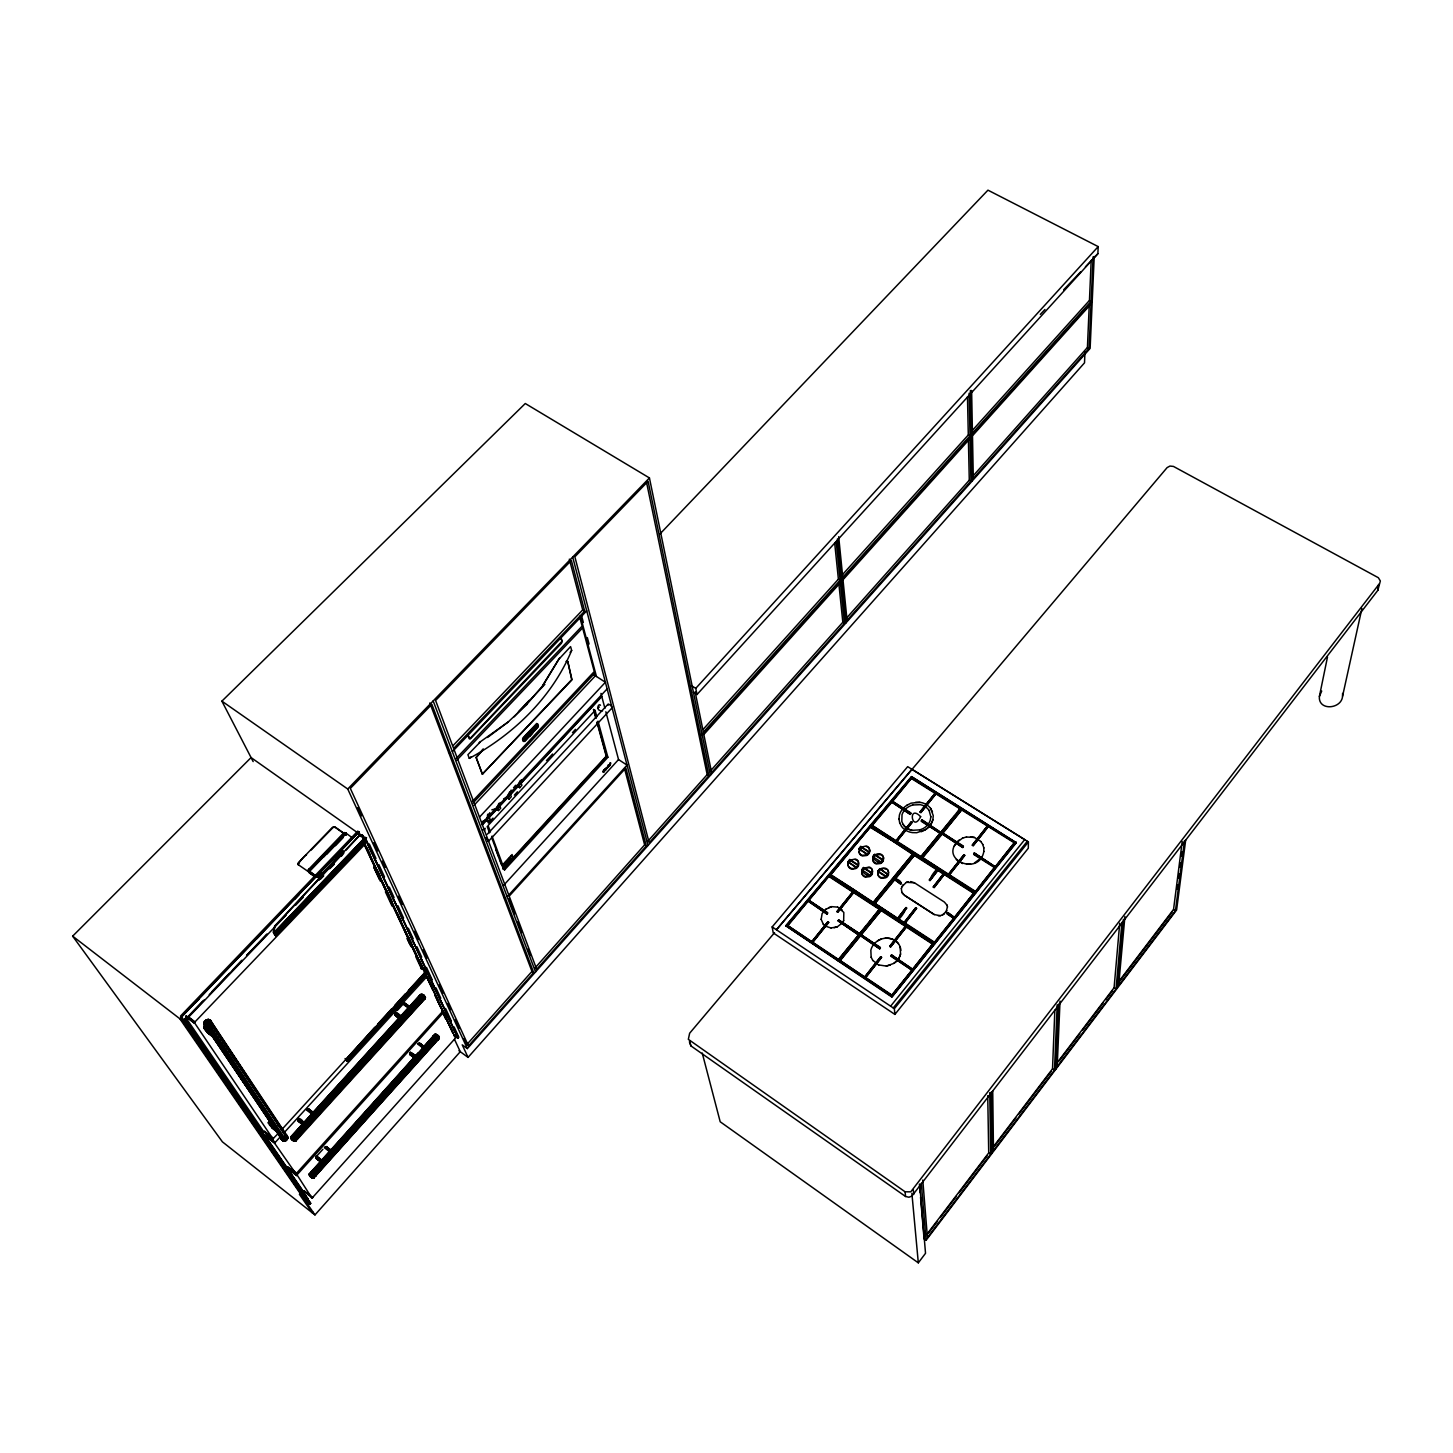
<?xml version="1.0" encoding="UTF-8"?>
<svg xmlns="http://www.w3.org/2000/svg" width="1453" height="1453" viewBox="0 0 1453 1453"><rect width="100%" height="100%" fill="white"/><g stroke="black" fill="none" stroke-linecap="round" stroke-linejoin="round"><path stroke-width="1.5" d="M268.333 1122.987C272.31 1124.676 274.399 1126.82 273.709 1127.237A2.434 1.035 -50.6 0 0 273.8 1127.564L273.527 1126.42M345.941 1059.764L347.521 1061.344L345.124 1058.51L345.996 1059.328L374.801 1027.289M505.553 864.208L507.115 862.174M1327.497 656.974L1319.397 696.423C1318.034 711.225 1341.664 709.209 1342.572 696.187L1361.915 608.462M505.462 864.063L505.372 864.263M505.862 865.116L505.971 864.644M505.753 863.99L506.752 862.755M507.624 863.191L508.931 861.756M947.483 906.817L945.849 912.575M207.561 1021.659C210.649 1017.954 208.742 1027.38 205.2 1023.511C203.82 1019.116 210.703 1019.516 211.829 1022.821L210.794 1025.782L211.466 1021.877M418.755 997.376L419.227 996.104L418.864 997.575M433.575 1038.296L433.539 1036.261L435.846 1037.86M507.733 862.973L508.514 861.865M508.532 858.941L508.532 859.867M509.731 859.304L508.786 860.685L511.056 856.198L510.475 858.087M509.149 861.52L508.713 861.847M995.378 866.914L974.345 853.002L995.378 866.914L1014.63 842.413L961.959 809.484L922.346 857.488L946.412 873.453M205.345 1026.199C203.039 1024.111 205.708 1017.645 208.288 1020.569M505.698 865.025L504.137 866.823L503.791 865.28M1016.283 842.758L911.431 776.61L785.764 925.706L891.87 997.03L1016.283 842.758L911.431 776.61M609.079 765.549L610.75 762.934L608.916 766.494L609.061 765.422M901.332 888.419L901.841 892.324L904.384 895.23L934.297 914.573L940.382 915.735L944.305 913.919M1028.397 841.923L1028.306 848.225L894.903 1014.412L773.25 932.917L772.161 926.923L907.689 766.657L1028.397 841.923L894.358 1008.673L894.903 1014.412M365.139 842.504L276.052 935.877L273.2 932.354L274.635 926.088L358.364 836.31C362.469 830.498 364.63 842.976 364.303 841.923L362.996 837.891M364.176 841.378L364.394 839.035L364.776 842.504M285.188 1140.042L284.552 1141.023L207.616 1026.181C210.612 1018.807 203.638 1020.841 206.508 1026.181L283.553 1141.023L286.259 1140.514L208.415 1023.148M424.567 972.929L423.985 973.91M316.046 1158.35C334.117 1168.593 303.859 1148.088 321.839 1160.239A2.397 0.963 -51.1 0 1 322.166 1159.803M821.163 919.386L822.089 913.701L825.922 909.088M437.19 1036.933L437.662 1035.19L435.101 1034.282L309.634 1173.915L309.852 1176.24L309.543 1173.606L314.229 1177.765L310.942 1177.239L309.543 1173.606L418.01 1052.971M209.486 1021.368C206.508 1019.933 206.489 1019.552 206.653 1021.168C202.276 1017.899 205.145 1028.869 206.417 1026.399M609.406 764.587L609.715 765.622L610.115 763.079M992.871 1147.398L1052.517 1068.827L1054.842 1010.235M284.933 1140.096C280.011 1140.787 289.22 1140.369 287.603 1136.591L210.848 1020.95L209.305 1019.661L207.979 1020.587M291.272 1136.5L290.8 1138.189L291.399 1136.537L296.049 1140.75L294.033 1141.204L291.563 1138.389L292.325 1140.024L296.031 1140.805L425.021 998.756L424.04 995.432L420.317 994.651L291.163 1136.573L292.325 1140.024M400.265 1018.535C395.071 1016.937 390.948 1009.472 399.847 1017.154L401.173 1015.901L395.888 1012.014M992.726 1091.003L993.471 1150.522L1054.478 1070.116L1057.185 1004.804M1084.955 352.171L1084.519 362.832L468.048 1057.403L458.966 1050.737M1055.786 1069.281L1058.565 1004.114M973.165 475.839L1087.425 347.485L1089.241 305.33M1093.092 256.872L1091.13 301.298L972.438 433.176L970.749 432.231L1089.459 300.426L1091.185 260.432M1060.036 1001.099L1057.185 1066.556L1116.031 988.966L1121.952 922.292M1089.06 348.357L1091.021 303.986L972.493 435.773L973.31 478.455L1089.06 348.357L1087.425 347.485M1094.218 256.436L1090.131 348.375L467.357 1048.594L462.217 1044.834L468.048 1057.403M693.426 692.246L697.004 694.516L1097.869 253.712L1098.196 246.61L987.949 190.161L659.771 534.141M207.161 1020.533L207.543 1019.497M343.09 853.329L274.962 926.36L273.709 932.917L363.214 839.598L363.849 840.542M394.726 1014.394C396.978 1019.643 405.914 1018.008 395.434 1012.596M281.228 1138.062C283.971 1140.423 283.934 1141.767 280.792 1138.171L283.063 1140.968L204.728 1024.874L205.036 1020.805L205.727 1026.526L210.358 1026.163M295.922 1140.46C294.45 1142.512 290.491 1139.206 292.798 1137.445L422.006 995.414L423.64 995.087L421.334 994.96L291.653 1137.336M184.477 1019.461L310.561 1203.338L184.767 1018.989L307.818 1198.453L307.001 1199.615L307.673 1198.87M273.709 1127.328L268.424 1123.387L268.642 1121.861M363.341 836.746L363.323 837.891L363.359 836.401M604.575 770.689L603.74 770.017L603.231 772.142M606.282 768.637C606.446 768.564 608.189 766.657 606.119 769.291C604.902 768.964 608.48 767.638 606.264 767.874M436.917 1034.645L439.242 1037.024L438.915 1038.423L314.139 1177.439C312.558 1179.182 308.871 1176.167 311.124 1174.551L436.063 1035.517L437.753 1035.299M364.194 839.78L364.431 838.69M603.504 772.397L603.794 769.963M298.174 864.317C297.393 864.771 304.077 855.69 306.547 854.745M509.04 858.886L509.712 857.76L508.841 859.522M314.611 1174.623C317.026 1178.601 314.157 1171.409 311.796 1171.863M606.01 768.873L605.302 769.654L606.264 768.637M285.406 1136.646L286.859 1135.737L285.442 1134.284L287.73 1137.99L285.06 1139.969M609.007 764.968L608.226 767.22L609.025 764.914M608.226 767.22L608.97 765.023M286.241 1139.279L286.55 1138.335M285.896 1139.679L286.622 1136.5L286.332 1139.043L281.737 1139.715L276.615 1129.78M286.223 1140.442L281.137 1139.043L283.535 1140.296L285.95 1139.388L286.604 1135.029M284.279 1139.461L285.514 1139.715L283.989 1139.788L287.222 1137.209L285.351 1134.484M281.174 1137.971L280.919 1136.755M297.084 1137.354C299.954 1142.149 291.526 1131.869 294.923 1135.392L307.382 1121.698L310.161 1124.622L308.744 1123.823M524.279 739.087L537.356 725.029M608.734 765.204L609.661 765.513M608.571 765.531L608.771 765.295M537.737 726.663L536.775 723.431L523.389 737.434C521.863 738.269 522.68 742.755 524.46 740.758M437.934 1038.459C440.622 1039.93 438.461 1033.519 437.153 1036.407L311.632 1177.402L313.358 1177.82L439.115 1036.879M604.72 769.6L605.556 770.163M604.521 769.818L604.176 771.579L605.429 768.546M607.645 767.874L606.918 767.184M423.64 998.32C427.091 998.411 424.966 996.05 423.114 996.322L292.652 1139.751L294.886 1141.277L290.727 1137.79L291.508 1139.225M689.412 1041.874L690.92 1045.906L905.564 1196.491L908.96 1197.236L911.903 1196.073L1377.862 590.299L1378.17 585.359M561.875 641.427L469.9 738.669L468.066 735.109M606.119 769.291L605.556 769.055M180.808 1018.299L304.167 1197.762L310.615 1203.138L304.712 1198.943L180.771 1018.408L188.163 1024.311L187.183 1025.618L185.911 1024.765M218.876 1035.135L218.023 1032.829M286.604 1136.918L286.786 1139.951L287.44 1138.934L210.83 1023.911L208.76 1022.676M1056.603 1063.469L1114.088 987.731L1119.718 923.218M212.756 1035.154L212.864 1036.443M900.152 946.793L900.551 954.112A16.655 15.039 -5.5 0 1 893.904 963.357L886.366 966.082L878.647 964.919M1117.248 988.24L1123.423 919.368M219.312 1035.48L211.448 1022.44L211.484 1024.656M1124.913 916.48L1118.647 985.534L1175.477 910.613L1184.504 840.579M283.081 1140.914L204.219 1024.419L204.165 1022.222L205.454 1021.913M204.982 1023.856L205.073 1022.839C205.672 1020.86 203.638 1026.327 206.617 1026.98L209.886 1026.508L211.23 1024.274L209.468 1026.762M205.436 1025.11C205.454 1020.496 203.965 1028.433 208.179 1026.054C213.01 1025.146 210.994 1018.063 206.871 1021.513M284.443 1140.096L283.553 1141.023L284.552 1141.023M294.287 1141.313L424.948 998.429C425.693 999.046 423.804 993.416 420.662 995.559M610.333 762.807L609.552 765.041M211.829 1022.821L210.703 1025.891M607.899 767.002L608.589 764.859M296.684 1138.825C297.556 1138.516 296.176 1140.133 297.302 1137.608M209.305 1019.661L287.767 1137.499L286.477 1138.825M314.92 1175.295C317.517 1178.038 312.159 1173.661 311.977 1171.736M394.925 1013.54L399.521 1017.5M898.989 819.092L899.425 814.988A18.78 16.419 -3.4 0 1 907.072 805.162M407.131 1009.944L419.754 996.685L419.063 996.086M433.157 1037.787L433.212 1036.152L433.357 1038.023M207.725 1020.533L208.288 1019.461L209.395 1020.569M425.911 973.946C426.092 975.69 425.293 963.684 420.898 968.552M424.748 971.439L424.785 968.098M425.62 973.31L425.929 970.931M425.656 972.892L425.856 970.422L423.622 969.787M284.752 1141.132L285.442 1139.951M274.435 934.388L276.052 935.823M287.494 1138.68L287.603 1136.591M282.118 1138.135L282.427 1140.06L283.898 1140.369M284.715 1139.297L283.535 1140.296L282.5 1138.262M352.371 838.417L351.826 837.219L351.735 839.053M1118.065 982.5L1173.552 909.415L1182.197 841.523M1177.202 889.073L1177.765 884.677M1178.619 878.102L1179.182 873.725M1180.018 867.15L1180.581 862.755M1181.416 856.18L1181.979 851.803M1185.702 839.87L1176.603 909.996L926.051 1240.335L924.072 1238.937L920.548 1197.218M489.788 812.681L487.663 817.567M364.394 840.179C366.519 837.927 360.689 836.165 363.704 837.636M205.309 1023.384L204.419 1024.855M331.447 1156.642L315.192 1175.441L313.067 1173.243M206.653 1021.168L208.851 1020.533C213.736 1019.207 208.342 1026.436 204.873 1023.838M209.087 1019.643C213.754 1020.551 205.454 1020.169 210.267 1021.223C214.281 1023.729 203.583 1028.797 206.326 1023.747M204.328 1022.095L203.983 1023.239M297.084 912.538L275.18 935.478L274.69 934.025L275.416 934.642L363.995 840.742M346.177 834.712L343.762 832.823L308.417 869.62L308.944 872.599L314.193 876.322M265.463 1136.192L266.026 1135.047L275.325 1142.312L281.446 1135.628M930.846 816.731L930.265 820.273A16.146 14.112 -3.5 0 1 923.182 828.555L919.586 830.008M287.712 1138.462L211.048 1023.402L210.594 1020.66L208.76 1021.187M443.238 1012.668L444.037 1012.178L455.443 1038.096L312.014 1198.162L297.03 1174.841L443.674 1012.269M309.852 1176.222L309.507 1173.661L310.288 1176.658M304.24 1122.388A2.47 1.035 -51 0 0 303.895 1122.824C290.437 1114.705 306.256 1119.137 303.023 1124.785M418.973 996.576L420.044 996.595L407.548 1010.107M293.488 1139.679L295.667 1141.095L290.945 1136.845L291.853 1139.588L290.981 1138.553L294.469 1141.259L292.961 1140.569L295.558 1139.987M433.048 1036.261C436.354 1035.626 425.529 1045.978 422.314 1050.047L421.661 1049.738M316.264 876.395L309.616 871.346L346.214 833.241L352.026 837.636M438.388 1036.207L312.94 1176.113C308.072 1177.566 316.482 1179.037 312.976 1177.075M511.129 790.032L509.676 793.665M320.477 1161.692L315.955 1157.987M286.55 1138.044L286.659 1138.607M438.225 1038.623L437.625 1035.971L438.951 1038.804M310.107 872.981L309.289 869.784L344.252 833.404L346.232 833.55M268.405 1122.497L273.564 1126.711M423.931 995.378L423.822 996.994L294.668 1139.079L292.652 1139.751M287.004 1137.209L210.195 1020.206M600.489 705.232C598.182 702.58 595.149 711.534 602.523 710.826M1377.862 590.299L1380.35 580.964L1378.352 577.713L1173.479 466.431L1169.937 466.068L1167.104 467.612L776.429 929.775L911.903 769.273L1024.71 839.616L890.635 1006.166M343.217 832.751L334.717 826.757L332.628 827.193L298.537 862.446L298.392 864.771L309.943 872.744M315.664 1176.149L315.483 1174.66M425.22 969.405L424.785 970.223M204.038 1023.421L281.319 1138.898L281.119 1136.5M888.691 872.944L885.604 877.194L881.444 877.648A5.049 4.468 -5.2 0 1 878.375 875.342L877.939 874.161M888.455 874.833L888.201 870.492A5.049 4.468 -5.2 0 0 885.131 868.204C880.772 866.914 876.123 871.746 878.429 875.959A5.049 4.468 -5.2 0 0 881.499 878.266L885.658 877.812A5.939 5.267 -5.2 0 0 888.455 874.833L879.719 868.676L877.884 871.582L886.366 877.049L888.255 874.779L879.719 868.676M877.939 873.507L878.248 872.236M883.587 858.65L880.482 862.864L876.359 863.318A5.031 4.432 -5.4 0 1 873.289 861.03L872.872 859.849M872.872 859.213L873.18 857.96A5.921 5.231 -5.4 0 1 875.959 855.018L880.082 854.564A5.013 4.432 -5.4 0 1 883.133 856.852M872.635 871.8L869.512 876.032L865.37 876.486A5.031 4.468 -6 0 1 862.301 874.179M861.883 872.345L862.192 871.092M869.729 850.677L869.475 852.566A5.903 5.194 -6 0 1 866.696 855.49L862.555 855.962A5.013 4.413 -6 0 1 859.522 853.674L859.032 851.876M859.05 851.24L859.359 849.987M848.043 864.971L848.534 866.769A5.031 4.432 -6.7 0 0 851.567 869.057L855.708 868.603A5.921 5.231 -6.7 0 0 858.523 865.643L858.342 861.938A5.031 4.432 -6.6 0 0 855.308 859.667M848.062 864.317L849.914 860.267L855.236 859.032A5.031 4.432 -6.6 0 1 858.269 861.32C860.321 865.37 855.472 869.639 851.494 868.44A5.031 4.432 -6.7 0 1 848.461 866.151M410.364 1052.226L415.903 1055.568L414.559 1058.002M345.087 834.349C347.358 835.911 343.852 831.661 346.141 833.513M211.575 1023.838L210.848 1025.237M310.542 1176.912L309.634 1175.84L312.94 1178.274M311.523 1176.44C314.956 1179.146 309.816 1177.747 314.011 1177.729L438.988 1038.713L438.552 1036.08L438.406 1037.66L313.303 1177.311M291.781 1139.515L292.616 1139.424M1319.397 696.423L1321.721 691.047M983.844 851.404C979.358 877.103 937.239 859.213 959.143 840.034M186.002 1024.565L309.725 1204.228L310.47 1203.447L308.69 1203.429L181.97 1019.715L183.968 1020.605L309.798 1204.192L310.561 1203.338M901.35 888.546L903.003 884.804M843.666 920.748L843.83 912.411L837.6 906.999M280.792 1137.227L281.101 1136.282L281.192 1137.645M293.306 1135.538L307.382 1121.698L306.038 1120.881M306.547 1121.098L294.087 1134.811C289.565 1133.939 300.644 1140.314 296.303 1138.571M293.052 1135.029C296.703 1137.862 297.774 1139.315 294.814 1136.119M437.734 1035.953C440.786 1042.382 437.48 1032.484 434.356 1034.808L422.532 1047.94M362.705 837.455L363.177 839.434L273.709 932.917L274.526 933.607M296.721 1138.571L297.702 1138.153M418.682 997.085L419.663 996.304M302.569 1124.059L297.865 1120.572M487.409 841.196L488.462 841.178L487.409 839.398M309.326 1124.259L406.259 1017.245L402.772 1014.594M558.915 659.19L570.593 646.585L571.665 650.454C552.013 697.422 513.635 734.455 469.283 758.375L467.92 754.688L480.271 741.993M281.137 1137.572L281.101 1136.264M423.967 998.538L424.04 995.432M292.089 1139.279L290.8 1137.263L295.286 1141.295L293.47 1140.551L424.403 997.63L424.004 996.249M437.898 1035.753L435.41 1035.063L310.47 1174.06L310.107 1176.076M181.97 1019.715L184.004 1021.023L184.458 1019.497L183.968 1020.987L188.145 1024.256M210.939 1021.368L211.23 1022.367L210.649 1021.35M314.738 1173.897L314.956 1175.168L313.812 1173.043M205.345 1026.181L206.29 1026.599L205.2 1024.401M306.964 1199.688L307.328 1198.761L306.91 1199.978L305.221 1198.943L180.862 1018.226L183.659 1020.242L181.244 1019.643M500.268 802.51L499.033 805.089M282.372 1139.606L281.301 1138.498L282.427 1138.861M521.009 780.969L521.5 779.734M410.364 1013.486L407.803 1010.253L420.589 997.23L419.681 996.286M432.831 1037.115L434.756 1036.988L437.662 1040.185L433.121 1036.588L437.644 1040.257L437.062 1039.24M286.986 1139.334L287.204 1137.572L285.46 1136.21M434.175 1036.661L437.662 1040.185L434.029 1036.607L434.847 1037.133L422.314 1050.047L425.002 1053.243M414.178 1057.275L409.619 1054.024M312.359 1171.953C310.088 1173.515 310.76 1170.355 314.338 1174.551M311.214 1172.389L311.886 1173.388L311.105 1172.19M308.054 870.601L308.526 869.475M308.654 869.348L309.453 872.563L315.592 877.067M285.533 1140.914L207.706 1023.657M286.804 1137.227L285.587 1134.757M292.416 1139.406L423.64 995.087L422.641 994.451M314.266 1177.711L312.904 1177.511M314.883 1175.55L314.865 1174.896M184.458 1019.497L184.64 1021.259L286.187 915.063M315.864 1175.332L314.774 1174.732M488.39 841.378L611.913 708.047C612.639 706.358 607.608 702.362 608.081 705.268M275.325 1142.312L274.78 1143.457L295.994 1173.861L442.947 1010.997L427.291 976.216L284.497 1132.287M288.184 1167.467L287.64 1168.575L296.703 1175.695M204.71 1024.874L205.182 1023.838M422.133 998.138L419.427 996.159L418.718 997.012M291.163 1136.573L420.643 994.361L423.204 994.796M559.096 658.681L542.587 685.671M559.732 657.773L542.804 685.634L526.749 704.451M420.262 994.742C424.185 996.704 423.023 993.58 421.025 994.796L291.49 1137.063L291.599 1138.934M609.334 765.822L608.28 765.186M423.15 1000.318L420.044 996.595M425.166 996.867L420.353 995.069M424.984 998.847L421.334 994.96M510.657 858.596L510.802 858.269M487.373 815.387L488.045 814.061M606.936 767.947L606.609 768.855M603.286 771.924A40.357 16.818 -56.5 0 1 603.395 770.653L604.303 771.543L604.103 770.308M603.685 770.944L603.776 770.708A40.357 16.8 -56.5 0 0 603.613 772.124M417.683 1044.071L422.823 1047.867A2.307 0.944 -52.7 0 1 423.259 1047.431L424.058 1046.487L419.754 1043.672M268.642 1121.879L269.096 1121.098M417.574 1054.297L421.316 1057.838L420.716 1057.094M869.421 851.93L866.624 854.873L862.501 855.327A5.013 4.413 -6 0 1 859.449 853.056M418.173 1043.581L423.259 1047.431L418.9 1043.145M435.228 1036.171L434.738 1034.463L437.244 1034.881M435.482 1034.227L436.826 1035.19M609.497 764.46L610.532 764.514L609.661 764.169M436.536 1034.663L435.301 1034.282M397.305 1010.434L403.044 1004.168L408.329 1008.037A2.379 0.999 -52.7 0 1 408.783 1007.583C411.508 1005.458 407.312 1008.545 405.187 1004.059M324.346 1147.652L329.504 1151.648A2.397 0.963 -51.2 0 1 329.958 1151.194L330.957 1150.195L326.507 1146.744M605.229 768.837L604.684 770.435M437.989 1036.261C442.075 1039.095 433.684 1033.9 436.881 1034.899M324.873 1147.143C329.631 1152.047 333.227 1151.593 325.635 1146.653M286.332 1137.735L285.115 1139.079M403.28 1003.914L408.783 1007.583L404.315 1003.224L403.462 1003.751M306.529 1109.983L311.832 1114.051A2.47 1.035 -51.1 0 1 312.322 1113.579L313.194 1112.471L313.63 1113.761M316.427 1156.588L315.973 1157.66L321.585 1160.438M307.073 1109.474C312.758 1114.923 315.047 1113.579 307.873 1108.966M946.92 910.686L942.452 915.118M298.047 863.336L298.991 862.592M204.746 1021.405L206.344 1020.841M194.466 1022.458L364.649 844.556M604.975 770.798L603.74 770.017M954.294 846.082L956.31 842.849L962.631 838.036M842.068 923.273L843.648 920.621M901.932 886.657L906.4 882.298L914.482 882.806L944.359 902.041L946.938 905.092M423.586 997.684L425.329 998.138M313.794 1177.003L310.815 1177.148L313.14 1178.238M434.738 1035.589L436.717 1035.045M419.1 996.304L419.536 996.595M208.814 1026.98L210.086 1025.854M309.834 1175.913L309.852 1174.151L435.119 1034.899C436.59 1033.428 433.811 1034.899 434.956 1035.88L422.06 1049.901M204.219 1024.419L205.926 1022.04M273.037 1126.947L278.05 1132.777M438.679 1038.822L438.915 1036.97L435.646 1034.427M309.761 1173.624C307.309 1176.294 312.141 1173.733 313.321 1178.183M424.875 998.883L424.821 996.595L422.078 995.941M571.665 650.454L570.121 652.397M484.467 830.571L485.193 828.355L483.141 829.681M291.599 1136.627L291.163 1137.953M277.323 1132.377L269.35 1124.749L276.924 1131.724L272.129 1127.582M418.954 996.976L421.37 997.557L419.499 996.377M435.101 1037.26L434.937 1038.223M285.642 1137.118L285.787 1134.757L286.877 1137.772M316.845 1155.97L321.839 1160.239M287.476 1137.336L285.478 1135.429M204.455 1021.55L205.745 1020.133M702.235 1053.025L720.198 1121.77L918.314 1262.839L925.525 1253.303L919.803 1185.521M926.796 1234.414L988.712 1152.883L987.731 1095.671M928.104 1233.615L937.548 1221.174M940.236 1217.632L956.419 1196.328M959.125 1192.768L987.422 1155.48M994.197 1146.562L1015.883 1117.993M1018.589 1114.415L1051.118 1071.569M1059.291 1060.799L1079.797 1033.791M1082.521 1030.195L1103.027 1003.206M1105.751 999.61L1112.58 990.601M1119.355 981.683L1171.99 912.357M989.747 1092.656L990.674 1154.227L927.432 1237.593L922.782 1180.072M286.967 1137.045L286.641 1135.919M337.714 857.288L342.835 850.623M337.968 857.651L343.035 851.04M341.401 856.198L343.943 852.893M774.522 932.681L689.648 1033.228L688.341 1039.331L905.11 1191.805L910.759 1191.823L1379.351 583.779M310.216 1176.149L311.142 1176.095M210.776 1025.128L211.811 1023.82L210.812 1021.15L209.25 1020.987L210.176 1021.368M893.268 1007.928L1027.307 841.251M209.286 1030.667L209.595 1031.957A2.634 1.217 -50.1 0 1 209.486 1031.666L203.838 1027.525C204.819 1032.429 221.455 1042.927 208.16 1032.538M891.67 995.45L932.862 943.76L881.335 910.123L839.888 960.397L891.67 995.45L912.048 970.186L890.925 955.693L891.615 954.839L912.738 969.333L932.862 943.76M915.717 907.78L903.911 922.891L915.717 907.78L916.589 908.343L904.783 923.454L934.243 942.67L973.91 892.887L914.609 855.018L874.706 903.257L902.041 921.674M963.902 854.818L948.264 874.633L963.902 854.818L964.756 855.363L949.118 875.178L975.254 891.87L1014.63 842.413M934.243 942.67L953.858 918.369L947.102 913.41L947.774 912.593L954.53 917.533L947.774 912.593M954.53 917.533L973.91 892.887M975.254 891.87L994.706 867.096L973.673 853.819L974.345 853.002M891.87 997.03L1016.283 842.122M953.858 918.369L947.12 914.028L947.792 913.192M317.081 1155.68L322.893 1149.269M363.486 840.143L274.326 933.425M880.718 956.746L864.481 977.324L880.718 956.746L881.59 957.309L865.334 977.905L881.59 957.309M889.708 946.375L905.746 926.07L889.708 946.375L890.58 946.956L906.618 926.633L890.58 946.956M972.293 845.174L987.731 825.595L972.293 845.174L973.147 845.719L988.603 826.139L973.147 845.719M949.118 875.178L964.756 855.363M994.724 867.732L973.692 854.437L974.345 853.637M912.048 970.186L890.98 956.274L891.615 954.839M906.018 907.544L897.445 918.677L906.018 907.544C904.002 916.879 888.509 929.139 906.89 908.089M929.121 880.028C946.611 860.158 931.373 871.927 929.974 880.572L938.075 870.002L929.974 880.572M879.646 948.246L880.336 947.41L861.066 934.697L880.409 948.01L879.719 948.845L860.376 935.532L879.719 948.845M962.721 846.881L963.375 846.082L942.579 832.95L963.393 846.718L962.74 847.517L941.925 833.75L962.74 847.517M933.244 887.002L943.669 873.58L933.244 887.002L934.097 887.565L944.523 874.125L934.097 887.565M904.783 923.454L916.589 908.343M868.876 922.709L879.61 909.015L829.064 876.014L787.453 925.416L838.254 959.834L866.17 925.979M900.787 884.114L894.43 879.41L900.787 884.114C903.021 879.319 886.058 875.342 901.459 883.297M922.383 858.105L941.962 834.385M942.616 833.586L961.959 809.484M881.154 908.743L838.363 961.323M839.979 960.978L881.335 910.123M852.057 888.491L873.053 902.767L892.723 878.32M850.241 850.895L830.517 875.015L870.492 826.848L912.902 853.928L893.395 877.503M873.162 903.53L914.427 853.674M874.76 903.875L894.485 880.046M895.157 879.228L914.609 855.018M920.675 857.034L960.251 808.413L911.63 778.027L871.836 825.25L895.756 841.124L911.376 821.708L912.212 822.253L896.61 841.65L920.675 857.034L940.254 833.314L921.256 820.691L921.91 819.892L940.908 832.515L921.91 819.892M940.908 832.515L954.748 815.751M957.509 812.409L960.251 808.413M920.821 857.742L961.832 808.722M838.254 959.834L879.61 909.015M314.647 1174.896L313.721 1173.788L315.192 1175.441M886.366 877.049L888.201 874.161M873.053 902.767L912.902 853.928M870.293 875.905L872.127 872.999L863.663 867.532C857.542 870.928 871.11 879.737 872.127 872.999M881.263 862.737L883.079 859.849L874.633 854.418C868.531 857.815 882.08 866.533 883.079 859.849M877.884 871.582L879.773 869.312M858.741 935.005L837.981 920.748L838.672 919.931L859.359 933.571L838.672 919.931M940.254 833.314L921.293 821.326L921.947 820.527M826.92 913.465L827.629 912.629L808.722 900.17L827.701 913.247L827.011 914.064L808.031 900.987L827.011 914.064M910.286 813.753L910.94 812.972L892.178 801.112L910.977 813.607L910.323 814.388L891.506 801.893L910.323 814.388M827.865 921.801L811.573 942.053L827.865 921.801L828.719 922.364L812.427 942.616L828.719 922.364M836.946 911.649L853.02 891.652L836.946 911.649L837.782 912.193L853.874 892.215L837.782 912.193M911.376 821.708L895.756 841.124M920.003 812.045L935.405 792.884L920.003 812.045L920.839 812.59L936.259 793.411L920.839 812.59M912.212 822.253L896.61 841.65M856.416 867.841L858.233 864.953L849.823 859.522L847.934 861.774L856.416 867.841L858.233 864.953M867.387 854.745L869.221 851.858L860.812 846.445L858.923 848.697L867.387 854.745L869.221 851.858M861.847 870.42L863.663 867.532M872.817 857.288L874.633 854.418M848.007 862.392L849.823 859.522M858.995 849.333L860.812 846.445M785.873 926.306L911.485 777.246M787.544 926.015L829.064 876.014M870.492 826.848L850.913 850.078M871.909 825.885L891.561 802.546M892.233 801.765L911.63 778.027M423.513 996.14L425.184 998.102M458.04 1038.187L365.048 838.853L366.428 837.8L365.066 837.509L366.428 837.8L365.484 838.363L458.095 1038.15L365.357 838.399L357.638 833.731L360.108 835.802L363.105 835.675M203.838 1027.507L207.343 1032.574L213.518 1036.661M187.982 1024.783C175.541 1016.773 190.47 1023.402 187.056 1025.655C185.675 1022.422 187.51 1027.144 187.582 1024.656L183.332 1020.805M292.907 1135.392L306.165 1120.917M296.539 1136.809L295.322 1136.864L297.011 1138.389M314.338 1174.351L311.305 1172.208L324.637 1158.713L327.306 1161.71M211.248 1024.783L211.629 1023.747M313.176 1172.535L312.032 1172.734M488.045 821.799L490.115 819.456L488.39 814.788L486.701 818.166L488.045 821.799L485.484 820.037L481.633 821.908M432.903 1037.369L433.993 1037.678M315.464 1176.058L315.864 1175.186M467.757 734.891L469.192 738.687L470.354 738.796L561.348 643.37L562.184 641.627L560.785 637.395M357.892 832.95L251.078 757.576L72.65 936.15L222.4 1141.84L314.974 1214.908L460.274 1051.7L454.535 1039.44M468.484 1045.906L350.336 788.416L431.868 704.324L533.687 972.62L468.484 1045.906L466.758 1044.653L531.98 971.403L429.816 702.961M624.627 768.964L644.623 844.865L534.976 968.025L536.684 969.242L646.331 845.991L625.843 767.965L509.186 896.12L536.684 969.242M647.475 841.668L707.175 774.612L646.531 482.269M709.918 771.525L842.831 622.247L838.89 583.906M846.881 617.688L969.278 480.198L968.406 439.787M708.864 775.702L649.164 842.813L574.861 556.808L648.092 481.27L708.864 775.702L707.175 774.612M703.833 734.51L840.379 582.689L844.502 623.264L711.607 772.615L703.833 734.51L702.09 733.384M970.931 481.143L847.063 620.377L842.994 579.765L970.041 438.497L970.931 481.143L969.278 480.198M435.482 1037.533L435.264 1038.495M337.859 857.76L318.716 877.558M836.22 541.915L840.125 580.219L703.361 732.185L695.133 691.864M969.115 393.218L970.005 435.9L842.758 577.295L838.69 536.684M702.18 734.909L1092.22 301.37M352.861 1127.564L358.909 1120.844M381.576 1095.635L384.591 1092.256M392.147 1083.865L396.687 1078.816M419.717 1053.407L422.46 1050.356M310.797 1176.621L437.444 1035.826L436.245 1034.391L437.335 1034.936M315.047 1174.932L314.956 1175.949M295.577 1135.919L294.596 1136.173M703.125 729.406L838.399 579.184L834.694 543.113M842.54 574.589L968.297 434.956L967.48 396.76M424.621 996.631L424.93 997.702L295.086 1140.369L292.507 1140.187M406.622 1017.736L295.122 1140.896L293.56 1140.678M409.219 1015.247L424.585 998.411L423.822 996.122M697.004 694.516L695.751 688.359L1098.196 246.61M507.17 896.773L627.042 765.132L618.542 759.556L605.847 711.788M291.908 1137.608L300.644 1127.909M339.73 1085.445L345.778 1078.798M371.459 1050.555L374.493 1047.232M382.048 1038.913L385.063 1035.589M403.716 1015.247L406.531 1012.142M420.843 998.175L423.586 999.918M503.247 885.731L618.542 759.556M377.853 1023.947L391.583 1008.909M394.635 1005.567L405.314 993.87M408.366 990.528L425.148 972.166M278.413 1133.267L272.928 1138.825L194.393 1022.603L186.02 1016.156M281.446 1129.944L425.384 972.348M425.711 972.656L346.74 1059.945L426.074 973.11L424.948 972.166M425.892 972.856L346.904 1060.817M354.514 1052.499L368.245 1037.46M371.223 1034.118L378.906 1025.782M386.48 1017.445L398.703 1004.077M401.7 1000.754L409.365 992.399M416.993 984.081L425.965 972.947L426.401 974.509L347.213 1061.253M347.303 1061.308L426.71 974.473L425.965 972.947L426.183 974.382M502.048 865.443L512.074 854.527L513.2 857.651M502.938 868.767L606.228 756.196L596.911 722.123M598 721.088L607.881 757.267L504.591 869.911L503.41 869.094L606.682 756.486L597.365 722.413M422.115 998.157L420.008 996.831L422.823 998.992L410.854 1013.068M434.756 1036.988L433.212 1036.152M213.3 1036.915L207.089 1032.338M498.452 810.556L500.667 808.195L498.942 803.4L497.144 806.96L498.452 810.556L495.891 808.812L491.841 809.83M509.113 799.114L511.311 796.753L509.64 791.939L507.842 795.481L509.113 799.114L506.552 797.37L503.555 798.987M519.702 787.726L521.899 785.365L520.265 780.533L518.467 784.075L519.702 787.726L517.141 786L513.545 787.435M488.371 823.052L492.967 818.112M514.362 795.1L517.431 791.812M546.473 760.591L552.594 754.016M572.464 732.657L575.515 729.37M596.202 718.163L593.877 709.645L595.094 710.444L488.081 825.54L490.442 831.879M487.354 834.185L607.99 704.233M346.177 850.005L359.817 835.203M479.472 817.149L605.411 682.256L592.697 674.083M481.851 823.433L607.136 688.867M482.124 824.559L601.687 696.205M482.269 824.941L601.796 696.586M420.589 997.23L419.754 996.685M524.297 739.177L525.023 740.848L537.519 727.081M537.81 727.281L524.914 741.066C523.116 743.028 522.335 738.614 523.825 737.743L536.538 724.23C538.881 721.814 538.863 730.096 537.029 724.847L524.152 738.505L524.551 740.63M529.528 736.526L532.615 733.256M472.497 801.311L594.259 671.577L582.617 627.914L456.823 760.173M473.097 802.91L594.713 673.266L595.385 675.808L474.005 805.307M296.358 1137.753L294.995 1136.573L297.03 1139.134L296.884 1138.08M483.05 749.076L475.985 757.394L482.505 774.304M518.43 711.734L529.201 700.382M483.359 749.294L476.293 757.594L482.323 774.213L571.701 679.623L567.687 661.115L572.01 679.822L482.432 774.086M514.108 716.819L544.875 684.345M1040.312 314.411L1044.961 309.489M1063.632 289.801L1080.76 271.765M1085.409 266.843L1097.869 253.712M274.145 933.48L363.886 840.252M456.188 758.466L582.126 626.116L579.801 617.362M433.884 1036.752L434.629 1037.951M453.209 745.462L582.707 609.897L569.34 559.151M187.292 1024.946L310.47 1203.447L304.167 1197.762M361.016 835.475L365.684 838.672L366.41 837.909M274.78 934.17L364.34 840.76M308.036 901.06L322.112 886.312M326.943 881.099L331.647 876.195M337.75 869.911L358.237 848.479M584.669 611.132L453.627 748.44L435.591 700.473L571.356 560.422L584.669 611.132L582.707 609.897M278.667 932.463L297.411 912.793M308.363 901.332L327.107 881.68M338.04 870.22L358.364 848.915M275.925 935.914L365.103 842.231L364.049 841.305L364.503 842.213M452.355 751.691L586.74 610.823M435.791 1037.896L436.699 1038.804L425.275 1052.771M358.8 831.988L357.747 831.116L180.499 1016.101L182.043 1017.681M181.462 1016.828L358.945 831.879L179.881 1018.789L314.974 1214.908M195.719 1002.552L198.861 999.264M256.854 938.711L261.558 933.807M294.487 899.425L299.191 894.521M316.827 876.94L321.44 871.818M335.643 857.288L338.785 854.019M319.097 876.74L337.677 857.324L317.971 877.612M184.041 1020.787L202.784 1001.19M212.156 991.4L229.338 973.437M232.462 970.168L241.834 960.36M246.538 955.456L266.843 934.225M184.222 1020.841L204.528 999.61M209.214 994.706L242.033 960.397M246.719 955.493L267.025 934.261M319.024 879.791L323.401 874.833L318.806 879.392L323.329 875.759M295.558 905.273L303.368 897.1M320.568 879.138L323.692 875.868M275.416 934.642L274.236 933.571L275.216 934.352L364.503 840.996M205.363 1022.44L204.092 1024.056M308.781 871.273L345.56 832.896M345.85 833.023L308.781 870.965L316.046 875.977M323.292 857.324L345.977 833.641L345.305 832.987M326.598 854.291L342.817 837.418M335.334 845.7L342.926 837.854M311.087 850.041L333.137 827.429L335.116 827.302L343.417 833.168M467.357 1048.594L347.739 789.015L649.437 477.946L525.278 403.516L221.891 701.145L253.149 761.59M334.172 864.172L329.559 868.749L334.154 864.208M566.107 661.424L567.215 660.824M208.433 1020.823L207.852 1021.205M310.252 1176.185L312.431 1177.784M471.063 756.831L469.283 758.375M517.141 786L518.267 784.911M599.381 706.993L597.837 707.793M312.94 1176.113C313.267 1180.272 308.036 1172.716 310.361 1175.877M980.811 858.214L974.491 862.937M842.05 923.145L837.146 926.96L831.062 927.922M360.362 836.147L357.474 833.949M526.949 704.451L508.332 721.796L487.536 737.47M264.519 1131.179L273.364 1138.68M434.447 1035.117L438.406 1037.66M206.744 1026.781L207.833 1026.817M303.623 1190.933L312.304 1198.071M286.804 1166.813L297.03 1174.841L286.459 1166.85L288.057 1167.594C282.881 1163.871 296.684 1172.299 296.466 1173.443M292.816 1139.751L295.794 1140.787M273.491 1138.589L264.264 1131.397M283.971 1141.15L283.444 1140.859M298.047 1119.754L302.987 1123.569L303.895 1122.824M409.8 1053.225C415.758 1058.692 417.374 1056.113 410.309 1052.335M212.138 1034.936L208.76 1032.193M313.176 1212.274L312.159 1212.728L299.391 1194.275M514.852 786.037L515.942 785.183M508.514 721.814L479.163 742.61M286.913 1166.741L297.247 1174.587M607.209 768.237L606.155 768.001M186.057 1024.51L309.707 1204.228L309.198 1203.157M404.079 1003.333L409.038 1007.165M825.94 909.215L831.588 906.636L837.618 907.126M284.479 1139.77L283.099 1140.042M208.851 1020.515L207.797 1021.096L209.305 1021.096M285.478 1140.914L207.961 1023.511M434.411 1034.736L436.572 1034.808M421.879 968.297L424.603 968.098M877.503 940.836L881.081 939.056M921.166 831.77L925.252 829.845A18.78 16.401 -3.5 0 0 932.862 819.819L933.262 815.696L930.628 808.34M907.072 805.162L911.122 803.146L919.967 802.292A15.91 13.912 -3.4 0 1 930.646 808.467L932.499 811.955M285.932 1134.975L286.84 1135.61L284.861 1134.593M912.684 804.871L909.124 806.433A16.146 14.112 -3.4 0 0 902.022 814.661L901.804 821.435L903.167 824.559A13.676 11.969 -3.5 0 0 911.939 830.317L919.586 829.881M423.35 1000.245L421.061 997.303M422.442 998.883L423.35 999.846L422.787 998.792M206.544 1019.952L208.778 1019.625L207.652 1019.625M852.53 859.649L851.167 860.122A5.921 5.231 -6.6 0 0 849.987 860.884M865.007 868.131L869.148 867.659A5.031 4.45 -6 0 1 870.401 868.168M881.045 869.275L882.389 868.803M206.108 1026.272L205.291 1025.146L206.617 1026.98L208.324 1026.781L207.216 1026.89M319.133 879.846L320.259 878.992M437.262 1040.003L437.535 1040.294M273.055 1138.825L263.647 1131.578L185.548 1017.263M828.628 907.671L831.606 906.763M834.131 927.74L837.128 926.832M962.631 838.163L966.499 836.91M906.4 882.407L908.47 881.808M208.742 1025.854L206.508 1026.181M419.227 996.486L420.516 997.92M421.243 997.739L422.678 999.155M285.533 1140.605L281.882 1140.042M886.366 965.954L890.289 965.046M423.459 969.442L426.02 970.749M318.97 876.867L318.189 877.249M318.806 879.392L320.114 879.119M293.688 1135.465L293.27 1135.065M421.225 994.179L422.605 994.869M912.702 804.998L920.294 804.671A13.676 11.951 -3.4 0 1 929.048 810.393M281.428 1138.625L282.518 1139.443M204.927 1024.347L205.727 1025.909M286.55 1166.904L266.698 1137.99M283.571 1140.078L285.823 1138.48M966.499 837.037L974.4 837.4L980.739 841.505M966.536 864.299L970.586 864.081M938.22 915.735L940.363 915.608M181.389 1019.715L181.007 1018.208M207.307 1019.588L208.451 1019.479M207.234 1019.824C214.899 1019.425 205.799 1029.85 204.219 1022.839M283.825 1141.15L284.842 1141.005M205.345 1025.255L204.147 1023.802M364.394 841.941L364.176 841.705M885.004 938.275C892.487 937.276 900.569 942.507 900.878 950.444M439.278 1038.114L438.261 1037.733M271.457 1127.637L276.924 1131.724M915.535 802.328L919.967 802.419M285.26 1134.684L286.677 1136.01L285.424 1135.138M278.122 1125.094L279.357 1125.385M454.044 1035.535L457.986 1038.205L454.19 1035.589M883.805 868.64L885.186 868.821A5.031 4.468 -5.2 0 1 886.439 869.312M363.068 837.455L364.376 838.218L363.777 837.364M970.513 836.801L974.4 837.527M831.08 928.049L825.467 926.124M910.595 881.553L914.482 882.806M419.681 1043.29L424.131 1046.578M419.427 1043.109L423.858 1046.469M303.114 1191.151L288.82 1170.301M208.288 1019.461C213.609 1020.351 208.851 1027.979 205 1025.11L204.473 1024.492M210.848 1033.174L212.937 1035.117L208.614 1028.67M310.47 1116.013L313.993 1119.555M276.851 1130.452L274.853 1128.218M285.496 1135.792L286.731 1136.282M292.634 1140.296L294.687 1141.35M328.178 1153.555L331.974 1157.151M323.892 1158.313L325.218 1159.131M311.414 1172.371L313.63 1173.897M281.973 1139.315L282.972 1139.552M345.142 834.076L345.996 834.603M210.739 1021.877L208.578 1019.952M214.408 1037.878L213.627 1037.46M419.499 1043.109L424.004 1046.432M962.649 863.572L956.292 859.558M211.048 1022.131L210.812 1021.15C211.775 1022.385 207.561 1021.332 211.048 1023.402M283.244 1140.968L281.555 1139.37M1089.459 300.426L1091.13 301.298M436.409 1035.19L434.956 1034.463L435.664 1035.462M363.432 836.183L362.106 834.803L362.923 838.29M970.804 434.828L972.493 435.773M968.297 434.956L970.005 435.9M878.665 965.046L872.835 960.433M360.507 835.402L365.357 838.399M841.287 578.748L842.994 579.765M838.399 579.184L840.125 580.219M842.831 622.247L844.502 623.264M1173.552 909.415L1175.477 910.613M310.361 1176.076L309.198 1175.023L311.487 1176.876M911.667 778.663L935.441 793.538M936.295 794.064L960.27 809.049M961.977 810.12L987.749 826.23M988.603 826.775L1014.63 843.049M692.155 686.088L695.751 688.359M215.752 1029.723L216.86 1030.976L211.303 1022.512M871.836 825.25L920.639 856.398M922.346 857.488L975.235 891.252M870.565 827.484L891.198 840.07M912.956 854.564L892.051 840.597M914.663 855.654L943.705 874.197M944.559 874.742L973.91 893.504M1114.088 987.731L1116.031 988.966M561.857 641.154L561.094 637.595M874.706 855.036L883.152 860.467M860.884 847.081L869.275 852.493M872.763 856.671L881.208 862.101M858.923 848.697L867.332 854.11M877.83 870.946L886.312 876.431M863.736 868.149L872.181 873.616M934.297 914.573L904.384 895.23M849.896 860.14L858.305 865.588M861.774 869.802L870.22 875.269M847.934 861.774L856.344 867.223M830.444 874.397L872.999 902.15M874.706 903.257L934.225 942.071M832.406 876.25L851.204 887.946M829.154 876.631L879.683 909.614M881.39 910.74L932.899 944.359M606.228 756.196L607.881 757.267M608.407 764.914L609.624 765.731M891.67 955.438L910.995 968.188M837.981 920.748L858.886 935.096M605.792 769.745L604.975 769.345L605.683 770.036M1052.517 1068.827L1054.478 1070.116M787.453 925.416L838.181 959.234M839.888 960.397L891.615 994.869M785.764 925.706L891.815 996.449M772.161 926.923L894.358 1008.673M644.623 844.865L646.331 845.991M448.577 752.236L450.557 753.58M404.152 1015.302L311.814 1116.812M988.712 1152.883L990.674 1154.227M418.791 1054.987L329.486 1154.354M437.916 1037.042L439.296 1037.714L438.661 1036.225M503.755 897.264L505.571 898.517M221.891 701.145L347.739 789.015M362.378 836.946L365.157 838.89L362.342 836.946M344.252 832.478L346.522 834.749L345.305 833.949M531.98 971.403L533.687 972.62M418.428 1043.399L423.513 1047.014M405.205 1003.823L409.819 1007.129M409.637 1053.788L414.287 1057.112M396.378 1014.485L399.938 1017.046M425.311 972.511L424.585 971.113M395.216 1015.011L400.538 1018.553L395.634 1014.939M454.517 1035.226L458.258 1038.023L456.405 1033.337M409.564 1006.602L404.897 1003.206L409.401 1006.638M413.197 1056.912L410.073 1054.624L414.377 1057.911M405.133 1003.424L409.692 1006.766M395.034 1014.975L399.611 1018.353M307.346 1109.257L312.595 1113.125M410.472 1054.551L413.669 1056.912M409.692 1054.388L414.141 1057.693M310.47 1174.06L311.868 1175.15M203.711 1026.817L207.924 1029.959M325.127 1146.944L330.231 1150.74M297.883 1120.336L302.66 1123.914M485.792 837.981L486.9 838.89M308.871 1109.474L313.503 1112.962M315.973 1157.769L320.623 1161.274M303.259 1124.84L298.428 1121.171L302.823 1124.713M326.598 1147.107L331.102 1150.54M316.482 1158.55L319.624 1160.947M396.124 1014.666L401.119 1018.499M419.735 1043.908L424.33 1047.413M308.526 1108.893L313.194 1112.471M203.892 1026.181L209.268 1030.322L212.483 1035.026M308.781 1109.093L313.358 1112.617M188.236 1016.7L194.938 1021.84L194.284 1023.057L185.93 1016.41M187.982 1016.991L194.684 1022.149M186.184 1015.865L194.575 1022.294M310.361 1111.545L313.648 1114.07M185.948 1016.682L194.321 1023.13M181.679 1016.937L309.889 1203.593M72.65 936.15L179.881 1018.789M326.253 1146.562L330.794 1150.068M395.234 1012.904L400.265 1016.809M298.882 1121.062L302.17 1123.605M297.974 1120.953L302.551 1124.495M326.416 1147.888L329.631 1150.358M423.404 996.649L425.366 997.739L424.567 996.031M294.614 1135.156L295.903 1136.21M410.109 1052.626L415.013 1056.458M203.711 1027.108L209.486 1031.666M316.917 1158.441L320.132 1160.929M268.496 1122.206L273.509 1126.093M316.3 1158.531L320.768 1162.019M265.808 1135.32L275.107 1142.585M265.699 1135.465L275.017 1142.73M312.867 1172.299L314.12 1173.334M265.554 1135.737L274.853 1143.002M265.463 1135.955L274.78 1143.457M308.327 1108.875L313.013 1112.544M287.712 1168.139L296.703 1175.459M303.986 1190.588L312.867 1197.599M326.071 1146.544L330.63 1150.14M309.507 872.581L310.579 873.435M308.871 1109.711L313.612 1113.47M326.58 1147.343L329.649 1149.795M204.237 1025.473L209.341 1029.596M298.355 1119.137L303.405 1123.223M293.56 1138.062L292.126 1136.954L291.744 1139.043M359.145 834.04L360.889 835.947M840.234 908.361L842.359 910.214M423.895 995.65L422.151 994.397L423.277 995.832M823.342 924.271L825.486 926.251M306.438 1199.978L310.125 1203.247L306.365 1199.851M421.17 998.465L422.75 1000.282M279.702 1125.603L280.229 1126.202M281.319 1128.037L282.173 1129.78M423.114 996.322L424.403 997.63M437.535 1036.225L439.224 1038.35M422.877 996.195L421.969 995.269M898.481 943.742C893.595 937.33 883.987 936.513 877.521 940.963A16.655 15.057 -5.4 0 0 870.837 950.153L871.164 957.345M310.07 1175.059L309.326 1173.933L313.939 1177.947M331.974 1156.715L421.17 1057.33M359.236 834.512L360.108 835.802M980.739 841.378L982.755 844.502M225.306 1053.243L227.794 1056.949M276.106 1128.818L278.595 1132.541M214.844 1037.969L218.568 1043.526M222.291 1049.066L224.779 1052.771M230.973 1062.016L233.461 1065.721M247.101 1086.063L250.806 1091.621M255.764 1099.013L259.488 1104.552M204.219 1022.385L204.855 1023.33M220.148 1036.534L280.556 1127.365M281.264 1128.581L284.97 1134.175M222.963 1041.601L226.668 1047.159M231.608 1054.587L235.313 1060.163M286.495 1137.336L287.222 1136.282L287.222 1137.209M901.841 892.196L902.876 893.813M823.361 924.38L821.145 919.259M424.948 996.431L425.348 997.357M205.182 1024.728L205.981 1026.254M899.716 822.852L901.568 826.485A15.929 13.931 -3.5 0 0 912.266 832.605L916.734 832.714L925.252 829.717A18.78 16.401 -3.5 0 0 932.844 819.692M871.164 957.236L872.853 960.542M298.61 865.171L297.992 863.627L298.301 864.807M425.965 972.947L426.728 974.527M363.74 842.05L422.714 968.334L363.577 841.596M424.639 971.494L430.324 984.625M435.083 994.815L453.154 1033.501L434.719 994.324M358.655 831.661L361.179 836.656M363.559 842.068L432.94 990.31M364.358 844.157L422.242 968.533M434.774 994.869L440.495 1007.092M442.402 1011.161L446.144 1019.352M363.922 843.957L421.988 968.297M442.003 1010.979L445.817 1019.189M380.45 881.353L373.766 867.096L379.469 879.337M385.408 891.833L392.074 906.091M410.945 946.502L407.131 938.366L409.964 944.504M415.903 956.982L421.624 969.205M363.522 837.164L363.541 836.819M364.594 839.453L364.612 839.107M424.458 967.771L425.656 972.093M366.919 847.735L369.934 853.91M377.29 870.111L380.377 876.322M386.789 890.489L391.783 900.769M397.25 912.902L401.3 921.148M408.656 937.348L411.744 943.56M419.354 959.852L422.205 965.954M424.712 972.438L453.245 1033.555M369.298 843.993L375.946 858.469M378.815 864.535L384.536 876.976M389.313 887.147L394.054 897.536M397.886 905.655L403.589 918.096M408.366 928.267L413.124 938.656M416.957 946.775L421.697 957.146M426.492 967.407L432.195 979.758M436.009 987.895L440.768 998.265M445.544 1008.455L451.247 1020.878M454.135 1026.98L458.876 1037.333M409.637 932.644L412.489 938.82M427.763 971.712L431.577 979.94M446.87 1012.795L450.666 1021.059M357.765 807.614L361.561 815.859M373.875 842.649L377.671 850.895M382.411 861.193L385.245 867.387M398.522 896.247L402.318 904.492M414.632 931.282L418.428 939.528M423.168 949.844L426.946 958.072M439.278 984.88L443.074 993.125M447.796 1003.424L450.648 1009.617M455.388 1019.915L459.184 1028.161M463.925 1038.477L466.758 1044.653M929.048 810.265L930.864 816.858M508.95 899.044L514.471 913.683M517.631 922.037L521.573 932.499M527.875 949.227L530.236 955.493M433.176 700.927L535.558 971.93M454.153 749.802L508.768 895.012M491.568 837.364L498.67 856.398M500.25 860.63L503.41 869.094M487.173 826.485L489.534 832.823M495.836 849.733L501.376 864.535M492.004 836.093L504.591 869.911M883.569 858.015L883.079 856.217A5.031 4.432 -5.4 0 0 880.028 853.928C875.705 852.657 871.055 857.452 873.362 861.665A5.031 4.432 -5.4 0 0 876.413 863.954L880.554 863.482A5.921 5.231 -5.4 0 0 883.333 860.539L883.515 857.397M888.691 872.309L888.255 871.128A5.031 4.468 -5.2 0 0 887.492 870.093M869.729 850.059L869.294 848.879A5.013 4.413 -6 0 0 866.26 846.609M872.635 871.146L872.2 869.966A5.031 4.45 -6 0 0 871.437 868.948M861.883 872.999L862.374 874.797A5.031 4.468 -6 0 0 865.425 877.103L869.584 876.649A5.939 5.249 -6 0 0 872.381 873.689L872.145 869.348A5.031 4.468 -6 0 0 869.076 867.041L863.754 868.276L861.956 873.616M537.229 724.902L537.737 726.591M982.755 844.375L983.826 847.934M946.938 904.965L947.483 906.944M593.405 709.336L595.73 717.855M595.094 710.444L596.838 716.819M364.576 838.781L364.322 839.398M689.539 1040.729L690.92 1045.906M581.636 616.036L583.343 622.502M587.339 637.576L589.064 644.042M580.31 615.763L596.456 676.499M600.961 693.39L604.92 708.337M572.7 557.062L648.02 845.464M362.306 835.221L363.105 839.089M649.437 477.946L710.463 775.266M898.989 818.965L899.716 822.979M828.918 875.233L934.515 944.141M837.418 538.936L845.9 622.992M905.11 1191.805L905.564 1196.491M870.311 826.103L975.526 893.286M911.885 1193.313L918.314 1262.839M913.301 1189.644L913.719 1194.33M919.422 1184.05L920.167 1192.822M921.329 1183.305L926.051 1240.335M869.784 851.313L869.239 848.261A5.013 4.413 -6 0 0 866.206 845.973L860.884 847.208L859.104 852.511M847.989 863.7L848.116 865.588M971.621 390.476L972.438 433.176M970.35 390.494L972.148 481.034M991.237 1092.111L992.09 1153.264M983.826 847.807L983.844 851.531M1342.572 693.408L1342.572 696.187M900.551 953.985A16.655 15.039 -5.5 0 1 893.886 963.248M911.939 830.19A13.676 11.969 -3.5 0 1 903.167 824.432M878.902 871.055A5.939 5.267 -5.2 0 1 879.846 870.056M862.846 869.911A5.939 5.249 -6 0 1 863.808 868.894M860.013 848.824A5.903 5.194 -6 0 1 862.138 847.063M848.37 863.064A5.921 5.231 -6.6 0 1 849.024 861.901M506.498 861.157L506.316 862.265L506.57 861.175M507.279 860.794L507.969 859.667L507.279 860.794M920.657 816.677C911.903 834.004 907.399 803.146 920.657 816.677M506.007 862.065L505.026 863.427L506.007 862.065M503.773 864.735L505.698 862.029L503.773 864.735M287.44 1138.934L286.023 1140.478L287.44 1138.934M457.986 1037.769L453.808 1035.099L457.986 1037.769M426.074 974.291L425.457 972.983L426.074 974.291"/></g></svg>
